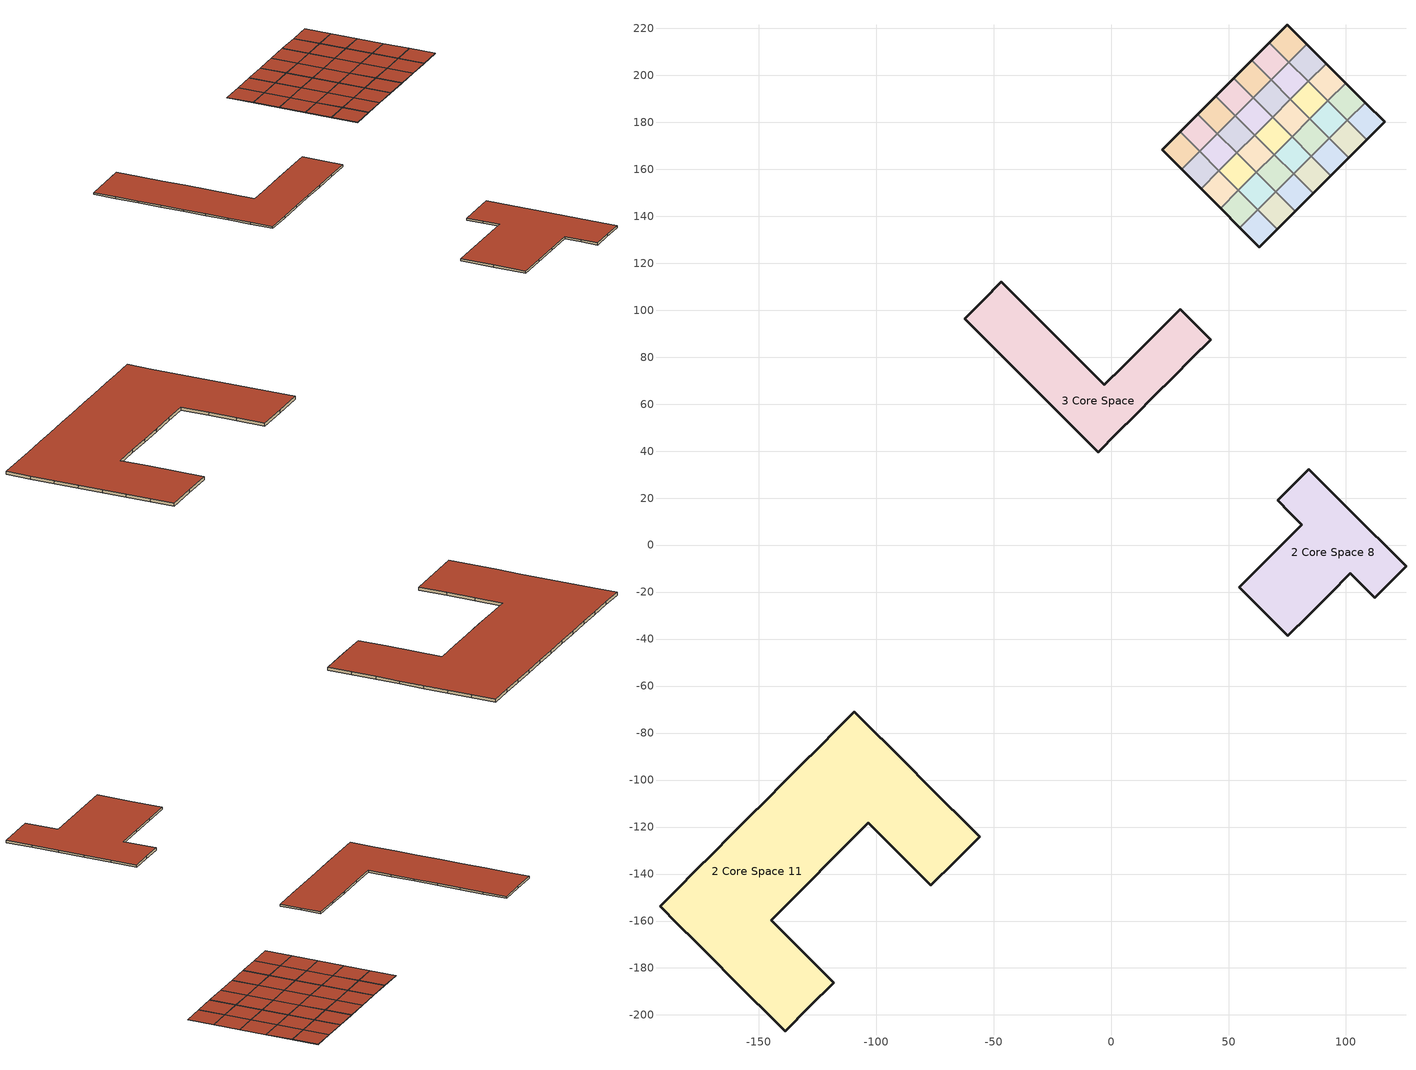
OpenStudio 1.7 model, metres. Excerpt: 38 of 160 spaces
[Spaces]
Roof
 floor ground: 75.02,221.49 83.29,213.21 75.69,205.61 67.41,213.88 z9.89
 wall outside: 83.29,213.21 75.02,221.49 67.41,213.88 z9.89:9.99
 wall to Roof 1: 75.69,205.61 83.29,213.21 z9.89:9.99
 wall to Roof 5: 67.41,213.88 75.69,205.61 z9.89:9.99
 roof outside: 67.41,213.88 75.69,205.61 83.29,213.21 75.02,221.49 z9.99
Roof 1
 floor ground: 83.29,213.21 91.57,204.94 83.96,197.33 75.69,205.61 z9.89
 wall outside: 91.57,204.94 83.29,213.21 z9.89:9.99
 wall to Roof 2: 83.96,197.33 91.57,204.94 z9.89:9.99
 wall to Roof 6: 75.69,205.61 83.96,197.33 z9.89:9.99
 roof outside: 75.69,205.61 83.96,197.33 91.57,204.94 83.29,213.21 z9.99
Roof 2
 floor ground: 91.57,204.94 99.84,196.66 92.24,189.05 83.96,197.33 z9.89
 wall outside: 99.84,196.66 91.57,204.94 z9.89:9.99
 wall to Roof 3: 92.24,189.05 99.84,196.66 z9.89:9.99
 wall to Roof 7: 83.96,197.33 92.24,189.05 z9.89:9.99
 roof outside: 83.96,197.33 92.24,189.05 99.84,196.66 91.57,204.94 z9.99
Roof 3
 floor ground: 99.84,196.66 108.12,188.38 100.52,180.78 92.24,189.05 z9.89
 wall outside: 108.12,188.38 99.84,196.66 z9.89:9.99
 wall to Roof 4: 100.52,180.78 108.12,188.38 z9.89:9.99
 wall to Roof 8: 92.24,189.05 100.52,180.78 z9.89:9.99
 roof outside: 92.24,189.05 100.52,180.78 108.12,188.38 99.84,196.66 z9.99
Roof 4
 floor ground: 108.12,188.38 116.4,180.11 108.79,172.5 100.52,180.78 z9.89
 wall outside: 108.79,172.5 116.4,180.11 108.12,188.38 z9.89:9.99
 wall to Roof 9: 100.52,180.78 108.79,172.5 z9.89:9.99
 roof outside: 100.52,180.78 108.79,172.5 116.4,180.11 108.12,188.38 z9.99
Roof 5
 floor ground: 67.41,213.88 75.69,205.61 68.08,198 59.81,206.28 z9.89
 wall outside: 67.41,213.88 59.81,206.28 z9.89:9.99
 wall to Roof 6: 68.08,198 75.69,205.61 z9.89:9.99
 wall to Roof 10: 59.81,206.28 68.08,198 z9.89:9.99
 roof outside: 59.81,206.28 68.08,198 75.69,205.61 67.41,213.88 z9.99
Roof 6
 floor ground: 75.69,205.61 83.96,197.33 76.36,189.72 68.08,198 z9.89
 wall to Roof 7: 76.36,189.72 83.96,197.33 z9.89:9.99
 wall to Roof 11: 68.08,198 76.36,189.72 z9.89:9.99
 roof outside: 68.08,198 76.36,189.72 83.96,197.33 75.69,205.61 z9.99
Roof 7
 floor ground: 83.96,197.33 92.24,189.05 84.63,181.45 76.36,189.72 z9.89
 wall to Roof 8: 84.63,181.45 92.24,189.05 z9.89:9.99
 wall to Roof 12: 76.36,189.72 84.63,181.45 z9.89:9.99
 roof outside: 76.36,189.72 84.63,181.45 92.24,189.05 83.96,197.33 z9.99
Roof 8
 floor ground: 92.24,189.05 100.52,180.78 92.91,173.17 84.63,181.45 z9.89
 wall to Roof 9: 92.91,173.17 100.52,180.78 z9.89:9.99
 wall to Roof 13: 84.63,181.45 92.91,173.17 z9.89:9.99
 roof outside: 84.63,181.45 92.91,173.17 100.52,180.78 92.24,189.05 z9.99
Roof 9
 floor ground: 100.52,180.78 108.79,172.5 101.19,164.9 92.91,173.17 z9.89
 wall outside: 101.19,164.9 108.79,172.5 z9.89:9.99
 wall to Roof 14: 92.91,173.17 101.19,164.9 z9.89:9.99
 roof outside: 92.91,173.17 101.19,164.9 108.79,172.5 100.52,180.78 z9.99
Roof 10
 floor ground: 59.81,206.28 68.08,198 60.48,190.39 52.2,198.67 z9.89
 wall outside: 59.81,206.28 52.2,198.67 z9.89:9.99
 wall to Roof 11: 60.48,190.39 68.08,198 z9.89:9.99
 wall to Roof 15: 52.2,198.67 60.48,190.39 z9.89:9.99
 roof outside: 52.2,198.67 60.48,190.39 68.08,198 59.81,206.28 z9.99
Roof 11
 floor ground: 68.08,198 76.36,189.72 68.75,182.12 60.48,190.39 z9.89
 wall to Roof 12: 68.75,182.12 76.36,189.72 z9.89:9.99
 wall to Roof 16: 60.48,190.39 68.75,182.12 z9.89:9.99
 roof outside: 60.48,190.39 68.75,182.12 76.36,189.72 68.08,198 z9.99
Roof 12
 floor ground: 76.36,189.72 84.63,181.45 77.03,173.84 68.75,182.12 z9.89
 wall to Roof 13: 77.03,173.84 84.63,181.45 z9.89:9.99
 wall to Roof 17: 68.75,182.12 77.03,173.84 z9.89:9.99
 roof outside: 68.75,182.12 77.03,173.84 84.63,181.45 76.36,189.72 z9.99
Roof 13
 floor ground: 84.63,181.45 92.91,173.17 85.3,165.57 77.03,173.84 z9.89
 wall to Roof 14: 85.3,165.57 92.91,173.17 z9.89:9.99
 wall to Roof 18: 77.03,173.84 85.3,165.57 z9.89:9.99
 roof outside: 77.03,173.84 85.3,165.57 92.91,173.17 84.63,181.45 z9.99
Roof 14
 floor ground: 92.91,173.17 101.19,164.9 93.58,157.29 85.3,165.57 z9.89
 wall outside: 93.58,157.29 101.19,164.9 z9.89:9.99
 wall to Roof 19: 85.3,165.57 93.58,157.29 z9.89:9.99
 roof outside: 85.3,165.57 93.58,157.29 101.19,164.9 92.91,173.17 z9.99
Roof 15
 floor ground: 52.2,198.67 60.48,190.39 52.87,182.79 44.6,191.07 z9.89
 wall outside: 52.2,198.67 44.6,191.07 z9.89:9.99
 wall to Roof 16: 52.87,182.79 60.48,190.39 z9.89:9.99
 wall to Roof 20: 44.6,191.07 52.87,182.79 z9.89:9.99
 roof outside: 44.6,191.07 52.87,182.79 60.48,190.39 52.2,198.67 z9.99
Roof 16
 floor ground: 60.48,190.39 68.75,182.12 61.15,174.51 52.87,182.79 z9.89
 wall to Roof 17: 61.15,174.51 68.75,182.12 z9.89:9.99
 wall to Roof 21: 52.87,182.79 61.15,174.51 z9.89:9.99
 roof outside: 52.87,182.79 61.15,174.51 68.75,182.12 60.48,190.39 z9.99
Roof 17
 floor ground: 68.75,182.12 77.03,173.84 69.42,166.24 61.15,174.51 z9.89
 wall to Roof 18: 69.42,166.24 77.03,173.84 z9.89:9.99
 wall to Roof 22: 61.15,174.51 69.42,166.24 z9.89:9.99
 roof outside: 61.15,174.51 69.42,166.24 77.03,173.84 68.75,182.12 z9.99
Roof 18
 floor ground: 77.03,173.84 85.3,165.57 77.7,157.96 69.42,166.24 z9.89
 wall to Roof 19: 77.7,157.96 85.3,165.57 z9.89:9.99
 wall to Roof 23: 69.42,166.24 77.7,157.96 z9.89:9.99
 roof outside: 69.42,166.24 77.7,157.96 85.3,165.57 77.03,173.84 z9.99
Roof 19
 floor ground: 85.3,165.57 93.58,157.29 85.98,149.69 77.7,157.96 z9.89
 wall outside: 85.98,149.69 93.58,157.29 z9.89:9.99
 wall to Roof 24: 77.7,157.96 85.98,149.69 z9.89:9.99
 roof outside: 77.7,157.96 85.98,149.69 93.58,157.29 85.3,165.57 z9.99
Roof 20
 floor ground: 44.6,191.07 52.87,182.79 45.27,175.18 36.99,183.46 z9.89
 wall outside: 44.6,191.07 36.99,183.46 z9.89:9.99
 wall to Roof 21: 45.27,175.18 52.87,182.79 z9.89:9.99
 wall to Roof 25: 36.99,183.46 45.27,175.18 z9.89:9.99
 roof outside: 36.99,183.46 45.27,175.18 52.87,182.79 44.6,191.07 z9.99
Roof 21
 floor ground: 52.87,182.79 61.15,174.51 53.54,166.91 45.27,175.18 z9.89
 wall to Roof 22: 53.54,166.91 61.15,174.51 z9.89:9.99
 wall to Roof 26: 45.27,175.18 53.54,166.91 z9.89:9.99
 roof outside: 45.27,175.18 53.54,166.91 61.15,174.51 52.87,182.79 z9.99
Roof 22
 floor ground: 61.15,174.51 69.42,166.24 61.82,158.63 53.54,166.91 z9.89
 wall to Roof 23: 61.82,158.63 69.42,166.24 z9.89:9.99
 wall to Roof 27: 53.54,166.91 61.82,158.63 z9.89:9.99
 roof outside: 53.54,166.91 61.82,158.63 69.42,166.24 61.15,174.51 z9.99
Roof 23
 floor ground: 69.42,166.24 77.7,157.96 70.09,150.36 61.82,158.63 z9.89
 wall to Roof 24: 70.09,150.36 77.7,157.96 z9.89:9.99
 wall to Roof 28: 61.82,158.63 70.09,150.36 z9.89:9.99
 roof outside: 61.82,158.63 70.09,150.36 77.7,157.96 69.42,166.24 z9.99
Roof 24
 floor ground: 77.7,157.96 85.98,149.69 78.37,142.08 70.09,150.36 z9.89
 wall outside: 78.37,142.08 85.98,149.69 z9.89:9.99
 wall to Roof 29: 70.09,150.36 78.37,142.08 z9.89:9.99
 roof outside: 70.09,150.36 78.37,142.08 85.98,149.69 77.7,157.96 z9.99
Roof 25
 floor ground: 36.99,183.46 45.27,175.18 37.66,167.58 29.38,175.85 z9.89
 wall outside: 36.99,183.46 29.38,175.85 z9.89:9.99
 wall to Roof 26: 37.66,167.58 45.27,175.18 z9.89:9.99
 wall to Roof 30: 29.38,175.85 37.66,167.58 z9.89:9.99
 roof outside: 29.38,175.85 37.66,167.58 45.27,175.18 36.99,183.46 z9.99
Roof 26
 floor ground: 45.27,175.18 53.54,166.91 45.94,159.3 37.66,167.58 z9.89
 wall to Roof 27: 45.94,159.3 53.54,166.91 z9.89:9.99
 wall to Roof 31: 37.66,167.58 45.94,159.3 z9.89:9.99
 roof outside: 37.66,167.58 45.94,159.3 53.54,166.91 45.27,175.18 z9.99
Roof 27
 floor ground: 53.54,166.91 61.82,158.63 54.21,151.03 45.94,159.3 z9.89
 wall to Roof 28: 54.21,151.03 61.82,158.63 z9.89:9.99
 wall to Roof 32: 45.94,159.3 54.21,151.03 z9.89:9.99
 roof outside: 45.94,159.3 54.21,151.03 61.82,158.63 53.54,166.91 z9.99
Roof 28
 floor ground: 61.82,158.63 70.09,150.36 62.49,142.75 54.21,151.03 z9.89
 wall to Roof 29: 62.49,142.75 70.09,150.36 z9.89:9.99
 wall to Roof 33: 54.21,151.03 62.49,142.75 z9.89:9.99
 roof outside: 54.21,151.03 62.49,142.75 70.09,150.36 61.82,158.63 z9.99
Roof 29
 floor ground: 70.09,150.36 78.37,142.08 70.76,134.47 62.49,142.75 z9.89
 wall outside: 70.76,134.47 78.37,142.08 z9.89:9.99
 wall to Roof 34: 62.49,142.75 70.76,134.47 z9.89:9.99
 roof outside: 62.49,142.75 70.76,134.47 78.37,142.08 70.09,150.36 z9.99
Roof 30
 floor ground: 29.38,175.85 37.66,167.58 30.05,159.97 21.78,168.25 z9.89
 wall outside: 29.38,175.85 21.78,168.25 30.05,159.97 z9.89:9.99
 wall to Roof 31: 30.05,159.97 37.66,167.58 z9.89:9.99
 roof outside: 21.78,168.25 30.05,159.97 37.66,167.58 29.38,175.85 z9.99
Roof 31
 floor ground: 37.66,167.58 45.94,159.3 38.33,151.7 30.05,159.97 z9.89
 wall outside: 30.05,159.97 38.33,151.7 z9.89:9.99
 wall to Roof 32: 38.33,151.7 45.94,159.3 z9.89:9.99
 roof outside: 30.05,159.97 38.33,151.7 45.94,159.3 37.66,167.58 z9.99
Roof 32
 floor ground: 45.94,159.3 54.21,151.03 46.61,143.42 38.33,151.7 z9.89
 wall outside: 38.33,151.7 46.61,143.42 z9.89:9.99
 wall to Roof 33: 46.61,143.42 54.21,151.03 z9.89:9.99
 roof outside: 38.33,151.7 46.61,143.42 54.21,151.03 45.94,159.3 z9.99
Roof 33
 floor ground: 54.21,151.03 62.49,142.75 54.88,135.15 46.61,143.42 z9.89
 wall outside: 46.61,143.42 54.88,135.15 z9.89:9.99
 wall to Roof 34: 54.88,135.15 62.49,142.75 z9.89:9.99
 roof outside: 46.61,143.42 54.88,135.15 62.49,142.75 54.21,151.03 z9.99
Roof 34
 floor ground: 62.49,142.75 70.76,134.47 63.16,126.87 54.88,135.15 z9.89
 wall outside: 54.88,135.15 63.16,126.87 70.76,134.47 z9.89:9.99
 roof outside: 54.88,135.15 63.16,126.87 70.76,134.47 62.49,142.75 z9.99
3 Core Space
 floor ground: -62.3,96.36 -54.47,104.19 -46.65,112.01 -39.34,104.71 -32.04,97.4 -24.73,90.09 -17.42,82.79 -10.12,75.48 -2.81,68.17 5.24,76.23 13.3,84.28 21.35,92.33 29.4,100.39 35.87,93.92 42.33,87.46 34.36,79.48 26.38,71.5 18.4,63.53 10.43,55.55 2.45,47.57 -5.53,39.6 -12.62,46.69 -19.72,53.79 -26.82,60.88 -33.91,67.98 -41.01,75.08 -48.1,82.17 -55.2,89.27 z10.09
 wall outside: -54.47,104.19 -62.3,96.36 -55.2,89.27 -48.1,82.17 -41.01,75.08 -33.91,67.98 -26.82,60.88 -19.72,53.79 -12.62,46.69 -5.53,39.6 2.45,47.57 10.43,55.55 18.4,63.53 26.38,71.5 34.36,79.48 42.33,87.46 35.87,93.92 29.4,100.39 21.35,92.33 13.3,84.28 5.24,76.23 -2.81,68.17 -10.12,75.48 -17.42,82.79 -24.73,90.09 -32.04,97.4 -39.34,104.71 -46.65,112.01 -54.47,104.19 z10.09:10.92
 roof outside: -55.2,89.27 -48.1,82.17 -41.01,75.08 -33.91,67.98 -26.82,60.88 -19.72,53.79 -12.62,46.69 -5.53,39.6 2.45,47.57 10.43,55.55 18.4,63.53 26.38,71.5 34.36,79.48 42.33,87.46 35.87,93.92 29.4,100.39 21.35,92.33 13.3,84.28 5.24,76.23 -2.81,68.17 -10.12,75.48 -17.42,82.79 -24.73,90.09 -32.04,97.4 -39.34,104.71 -46.65,112.01 -54.47,104.19 -62.3,96.36 z10.92
2 Core Space 8
 floor to 2 Core Space 7: 84.16,32.3 92.44,24.02 100.71,15.75 108.99,7.47 117.26,-0.8 125.54,-9.08 118.89,-15.73 112.23,-22.39 107.06,-17.21 101.89,-12.04 93.01,-20.92 84.14,-29.79 75.27,-38.66 64.92,-28.32 54.58,-17.97 63.45,-9.1 72.32,-0.23 81.2,8.65 76.02,13.82 70.85,18.99 77.51,25.65 z10.6
 wall outside: 92.44,24.02 84.16,32.3 77.51,25.65 70.85,18.99 76.02,13.82 81.2,8.65 72.32,-0.23 63.45,-9.1 54.58,-17.97 64.92,-28.32 75.27,-38.66 84.14,-29.79 93.01,-20.92 101.89,-12.04 107.06,-17.21 112.23,-22.39 118.89,-15.73 125.54,-9.08 117.26,-0.8 108.99,7.47 100.71,15.75 92.44,24.02 z10.6:11.6
 roof outside: 77.51,25.65 70.85,18.99 76.02,13.82 81.2,8.65 72.32,-0.23 63.45,-9.1 54.58,-17.97 64.92,-28.32 75.27,-38.66 84.14,-29.79 93.01,-20.92 101.89,-12.04 107.06,-17.21 112.23,-22.39 118.89,-15.73 125.54,-9.08 117.26,-0.8 108.99,7.47 100.71,15.75 92.44,24.02 84.16,32.3 z11.6
2 Core Space 11
 floor to 2 Core Space 10: -55.99,-124.17 -66.33,-134.51 -76.68,-144.86 -85.55,-135.98 -94.43,-127.11 -103.3,-118.24 -111.58,-126.51 -119.85,-134.79 -128.13,-143.06 -136.41,-151.34 -144.68,-159.62 -135.81,-168.49 -126.93,-177.36 -118.06,-186.24 -128.41,-196.59 -138.76,-206.93 -146.36,-199.33 -153.96,-191.73 -161.57,-184.12 -169.17,-176.52 -176.78,-168.91 -184.38,-161.31 -191.99,-153.7 -184.46,-146.18 -176.94,-138.66 -169.41,-131.13 -161.89,-123.61 -154.37,-116.08 -146.84,-108.56 -139.32,-101.03 -131.79,-93.51 -124.27,-85.99 -116.74,-78.46 -109.22,-70.94 -101.62,-78.54 -94.01,-86.15 -86.41,-93.75 -78.8,-101.35 -71.2,-108.96 -63.59,-116.56 z10.76
 wall outside: -66.33,-134.51 -55.99,-124.17 -63.59,-116.56 -71.2,-108.96 -78.8,-101.35 -86.41,-93.75 -94.01,-86.15 -101.62,-78.54 -109.22,-70.94 -116.74,-78.46 -124.27,-85.99 -131.79,-93.51 -139.32,-101.03 -146.84,-108.56 -154.37,-116.08 -161.89,-123.61 -169.41,-131.13 -176.94,-138.66 -184.46,-146.18 -191.99,-153.7 -184.38,-161.31 -176.78,-168.91 -169.17,-176.52 -161.57,-184.12 -153.96,-191.73 -146.36,-199.33 -138.76,-206.93 -128.41,-196.59 -118.06,-186.24 -126.93,-177.36 -135.81,-168.49 -144.68,-159.62 -136.41,-151.34 -128.13,-143.06 -119.85,-134.79 -111.58,-126.51 -103.3,-118.24 -94.43,-127.11 -85.55,-135.98 -76.68,-144.86 -66.33,-134.51 z10.76:12.08
 roof outside: -63.59,-116.56 -71.2,-108.96 -78.8,-101.35 -86.41,-93.75 -94.01,-86.15 -101.62,-78.54 -109.22,-70.94 -116.74,-78.46 -124.27,-85.99 -131.79,-93.51 -139.32,-101.03 -146.84,-108.56 -154.37,-116.08 -161.89,-123.61 -169.41,-131.13 -176.94,-138.66 -184.46,-146.18 -191.99,-153.7 -184.38,-161.31 -176.78,-168.91 -169.17,-176.52 -161.57,-184.12 -153.96,-191.73 -146.36,-199.33 -138.76,-206.93 -128.41,-196.59 -118.06,-186.24 -126.93,-177.36 -135.81,-168.49 -144.68,-159.62 -136.41,-151.34 -128.13,-143.06 -119.85,-134.79 -111.58,-126.51 -103.3,-118.24 -94.43,-127.11 -85.55,-135.98 -76.68,-144.86 -66.33,-134.51 -55.99,-124.17 z12.08
[Building]
Building 1: North Axis {deg}=0; Default Construction Set=MyConsturction
[Construction]
ASHRAE 90.1-2004 ExtWall Mass ClimateZone 6: 1IN Stucco, 8IN CONCRETE HW RefBldg, Mass NonRes Wall Insulation-1.69, 1/2IN Gypsum
Interior Window: Clear 3mm
Interior Partition: G05 25mm wood
Exterior Door: F08 Metal surface, I01 25mm insulation board
ASHRAE 90.1-2004 ExtWindow ClimateZone 4-6: Fixed Window 3.24/0.39/0.31
[Material] Thermal Absorptance=0.9
Name | Roughness | Thickness {m} | Conductivity {W/m-K} | Density {kg/m3} | Specific Heat {J/kg-K} | Solar Absorptance | Visible Absorptance
1IN Stucco | Smooth | 0.0253 | 0.6918 | 1858 | 837 | 0.92 | 0.92
8IN CONCRETE HW RefBldg | Rough | 0.2032 | 1.311 | 2240 | 836.8 | 0.7 | 0.7
Mass NonRes Wall Insulation-1.69 | MediumRough | 0.0623673 | 0.049 | 265 | 836.8 | 0.7 | 0.7
1/2IN Gypsum | Smooth | 0.0127 | 0.16 | 784.9 | 830 | 0.4 | 0.4
G05 25mm wood | MediumSmooth | 0.0254 | 0.15 | 608 | 1630 | 0.5 | 0.5
F08 Metal surface | Smooth | 0.0008 | 45.28 | 7824 | 500 | 0.7 | 0.7
I01 25mm insulation board | MediumRough | 0.0254 | 0.03 | 43 | 1210 | 0.6 | 0.6
[WindowMaterial:SimpleGlazingSystem]
Fixed Window 3.24/0.39/0.31: U-Factor {W/m2-K}=3.23646; Solar Heat Gain Coefficient=0.39; Visible Transmittance=0.31
[WindowMaterial:Glazing]
Clear 3mm: Optical Data Type=SpectralAverage; Thickness {m}=0.003; Solar Transmittance at Normal Incidence=0.837; Front Side Solar Reflectance at Normal Incidence=0.075; Back Side Solar Reflectance at Normal Incidence=0; Visible Transmittance at Normal Incidence=0.898; Front Side Visible Reflectance at Normal Incidence=0.081; Back Side Visible Reflectance at Normal Incidence=0; Infrared Transmittance at Normal Incidence=0; Front Side Infrared Hemispherical Emissivity=0.84; Back Side Infrared Hemispherical Emissivity=0.84; Conductivity {W/m-K}=0.9; Dirt Correction Factor for Solar and Visible Transmittance=1; Solar Diffusing=No
[DefaultConstructionSet]
MyConsturction: Default Exterior Surface Constructions=Default Surface Constructions 1; Default Interior Surface Constructions=Default Surface Constructions 1; Default Ground Contact Surface Constructions=Default Surface Constructions 1; Default Exterior SubSurface Constructions=Default Sub Surface Constructions 1; Default Interior SubSurface Constructions=Default Sub Surface Constructions 1; Interior Partition Construction=Interior Partition
[DefaultSurfaceConstructions]
Default Surface Constructions 1: Floor Construction=ASHRAE 90.1-2004 ExtWall Mass ClimateZone 6; Wall Construction=ASHRAE 90.1-2004 ExtWall Mass ClimateZone 6; Roof Ceiling Construction=ASHRAE 90.1-2004 ExtWall Mass ClimateZone 6
[DefaultSubSurfaceConstructions]
Default Sub Surface Constructions 1: Fixed Window Construction=ASHRAE 90.1-2004 ExtWindow ClimateZone 4-6; Operable Window Construction=ASHRAE 90.1-2004 ExtWindow ClimateZone 4-6; Door Construction=Exterior Door; Glass Door Construction=ASHRAE 90.1-2004 ExtWindow ClimateZone 4-6; Skylight Construction=ASHRAE 90.1-2004 ExtWindow ClimateZone 4-6; Tubular Daylight Dome Construction=Interior Window; Tubular Daylight Diffuser Construction=Interior Window
[BuildingStory]
Name | Nominal Z Coordinate {m} | Nominal Floor to Floor Height {m}
Story 19 | 10.09 | 0.8325
Story 33 | 10.6 | 1
Story 42 | 10.76 | 1.32
[Space]
Name | Thermal Zone | Building Story
Roof | Thermal Zone 13
Roof 1 | Thermal Zone 43
Roof 2 | Thermal Zone 17
Roof 3 | Thermal Zone 10
Roof 4 | Thermal Zone 24
Roof 5 | Thermal Zone 12
Roof 6 | Thermal Zone 44
Roof 7 | Thermal Zone 34
Roof 8 | Thermal Zone 19
Roof 9 | Thermal Zone 31
Roof 10 | Thermal Zone 37
Roof 11 | Thermal Zone 36
Roof 12 | Thermal Zone 25
Roof 13 | Thermal Zone 11
Roof 14 | Thermal Zone 23
Roof 15 | Thermal Zone 32
Roof 16 | Thermal Zone 20
Roof 17 | Thermal Zone 27
Roof 18 | Thermal Zone 16
Roof 19 | Thermal Zone 28
Roof 20 | Thermal Zone 22
Roof 21 | Thermal Zone 39
Roof 22 | Thermal Zone 30
Roof 23 | Thermal Zone 18
Roof 24 | Thermal Zone 42
Roof 25 | Thermal Zone 14
Roof 26 | Thermal Zone 35
Roof 27 | Thermal Zone 40
Roof 28 | Thermal Zone 26
Roof 29 | Thermal Zone 15
Roof 30 | Thermal Zone 29
Roof 31 | Thermal Zone 41
Roof 32 | Thermal Zone 21
Roof 33 | Thermal Zone 33
Roof 34 | Thermal Zone 38
3 Core Space | Thermal Zone 55 | Story 19
2 Core Space 8 | Thermal Zone 86 | Story 33
2 Core Space 11 | Thermal Zone 114 | Story 42
[ThermalZone] Use Ideal Air Loads=No
Thermal Zone 10; Thermal Zone 11; Thermal Zone 12; Thermal Zone 13; Thermal Zone 14; Thermal Zone 15; Thermal Zone 16; Thermal Zone 17; Thermal Zone 18; Thermal Zone 19; Thermal Zone 20; Thermal Zone 21; Thermal Zone 22; Thermal Zone 23; Thermal Zone 24; Thermal Zone 25; Thermal Zone 26; Thermal Zone 27; Thermal Zone 28; Thermal Zone 29; Thermal Zone 30; Thermal Zone 31; Thermal Zone 32; Thermal Zone 33; Thermal Zone 34; Thermal Zone 35; Thermal Zone 36; Thermal Zone 37; Thermal Zone 38; Thermal Zone 39; Thermal Zone 40; Thermal Zone 41; Thermal Zone 42; Thermal Zone 43; Thermal Zone 44; Thermal Zone 55; Thermal Zone 86; Thermal Zone 114
